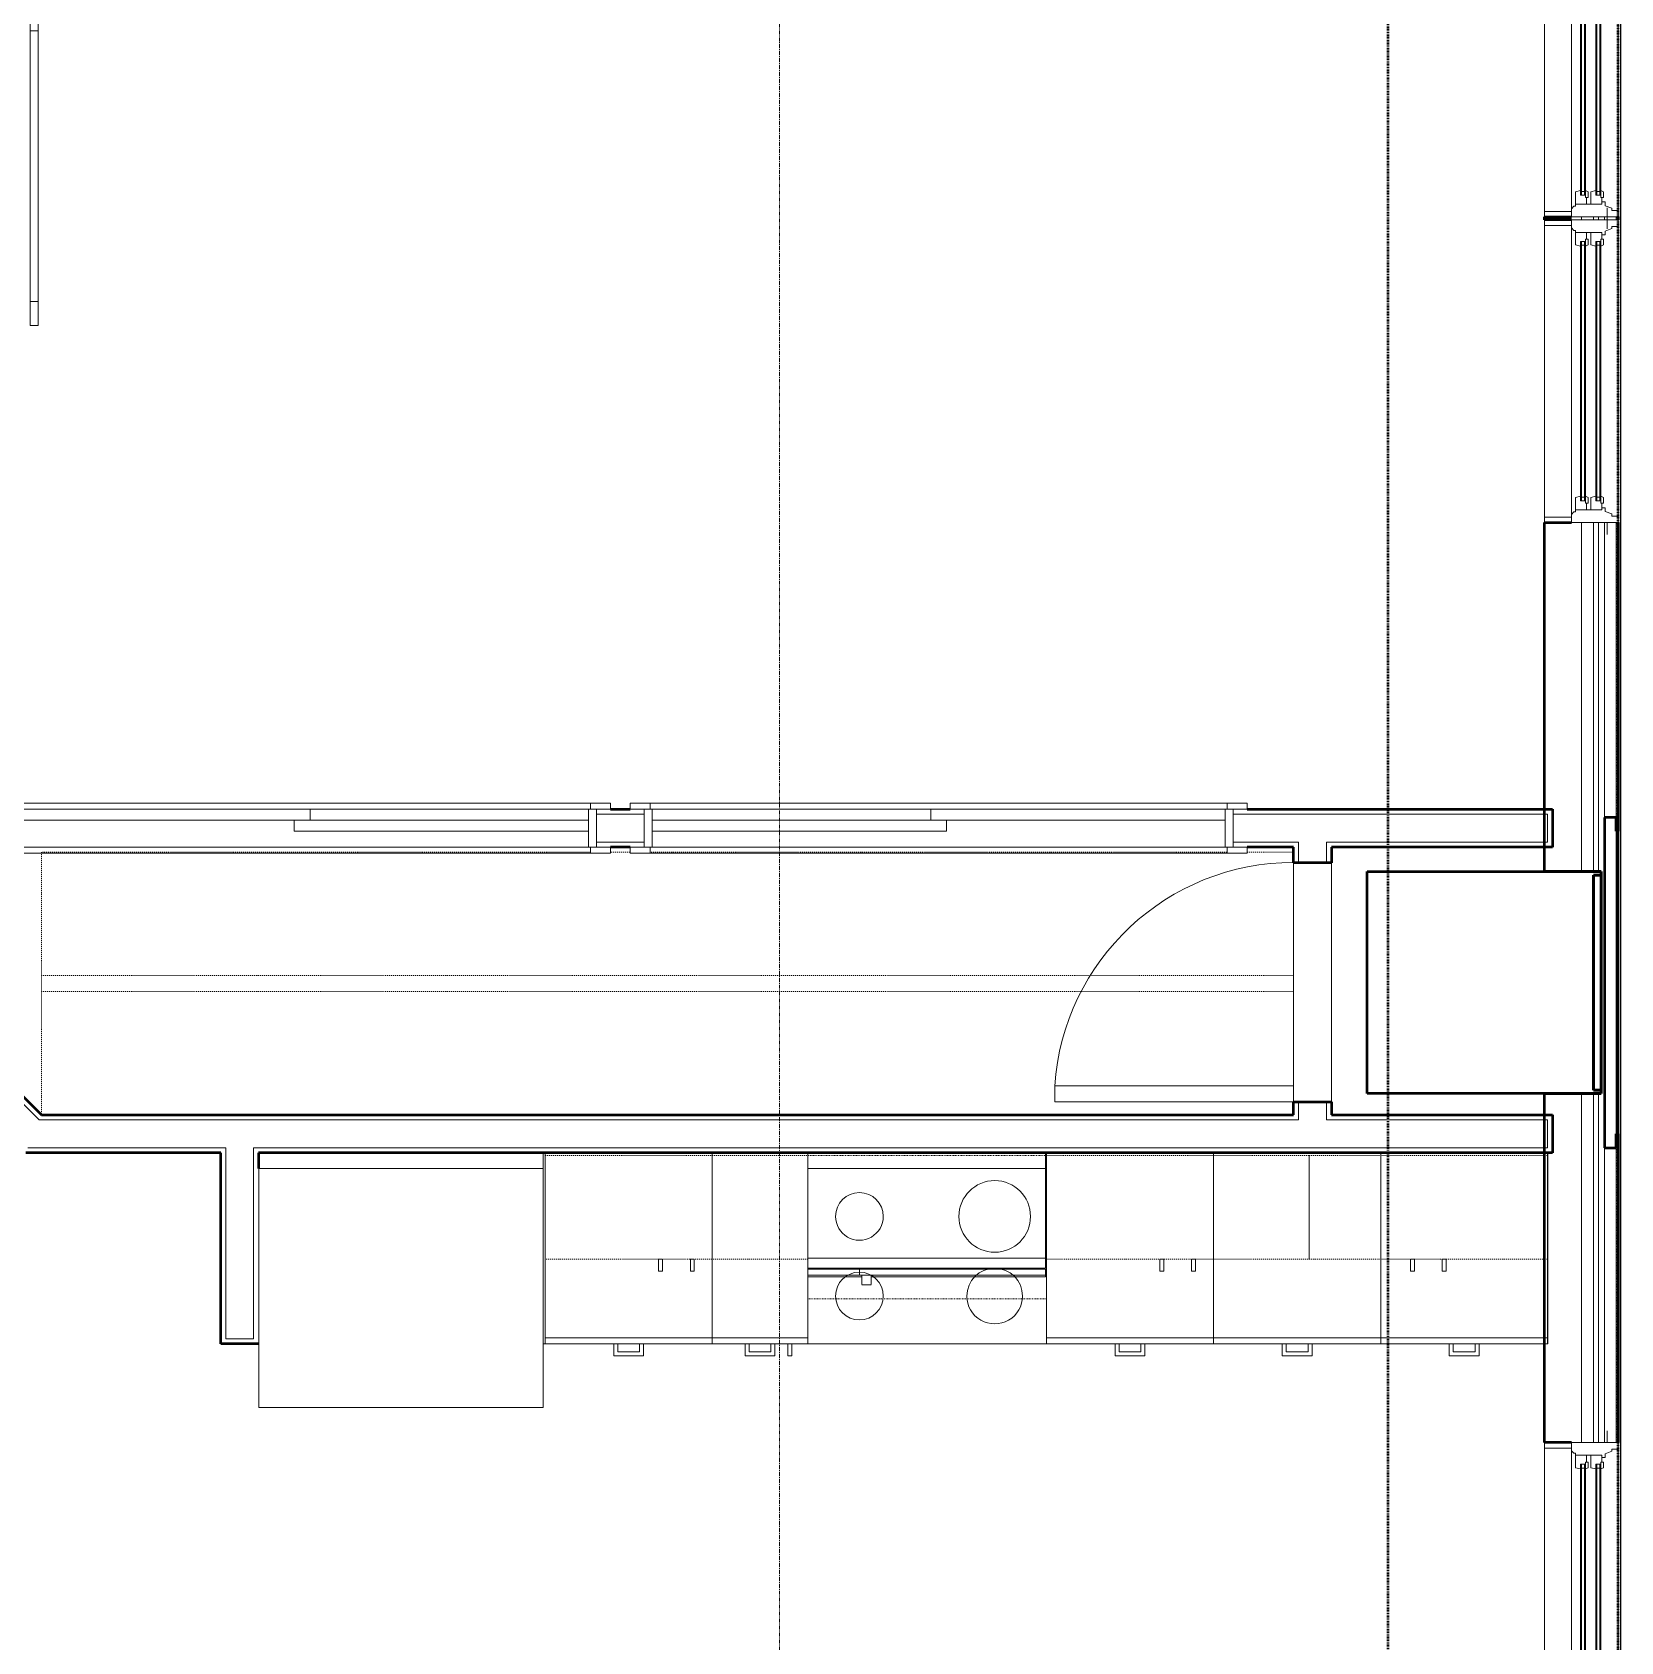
# Model space of a CAD drawing. Header units: inches. Extents: x -4235 to -464, y 9767 to 12359.
# Drawn here: x -2267.2 to -2067.6, y 10179.4 to 10381.6 of the extents above; entities that cross this region are included whole.
import ezdxf

# ---------------------------------------------------------------- set-up
doc = ezdxf.new("R2010")
doc.units = ezdxf.units.IN
doc.header["$MEASUREMENT"] = 0
for name, pattern in [('Dash', [0.25, 0.125, -0.125]), ('Dash 1_16_', [0.125, 0.0625, -0.0625]), ('Grid Line 1_2_', [0.875, 0.5, -0.125, 0.125, -0.125]), ('Overhead', [0.15625, 0.09375, -0.0625])]:
    doc.linetypes.add(name, pattern=pattern)
for name, color, linetype, lineweight in [('0-1', 7, 'Continuous', 5), ('0-2', 10, 'Continuous', 9), ('A-DOOR-1', 10, 'Continuous', 9), ('A-DOOR-2', 50, 'Continuous', 20), ('A-DOOR-FRAM-1', 10, 'Continuous', 9), ('A-GENM', 5, 'Continuous', 9), ('A-GENM-4', 5, 'Continuous', 50), ('A-GLAZ-1', 151, 'Continuous', 9), ('A-GLAZ-2', 151, 'Continuous', 20), ('A-GLAZ-3', 151, 'Continuous', 50), ('A-WALL', 113, 'Continuous', 13), ('A-WALL-1', 7, 'Continuous', 50), ('A-WALL-2', 250, 'Continuous', 13), ('A-WALL-3', 10, 'Continuous', 9), ('A-WALL-4', 254, 'Continuous', 9), ('A-WALL-5', 113, 'Continuous', 9), ('A-WALL-6', 113, 'Continuous', 50), ('C-PROP-LINE-1', 91, 'Dash 1_16_', 50), ('Q-CASE-1', 254, 'Continuous', 9), ('Q-CASE-2', 10, 'Continuous', 9), ('Q-CASE-3', 254, 'Dash', 9), ('Q-CASE-4', 10, 'Dash', 9), ('Q-CASE-HDLN-1', 10, 'Dash', 9), ('Q-CASE-HDLN-2', 254, 'Dash', 9), ('Q-SPCQ-1', 10, 'Continuous', 9), ('Q-SPCQ-2', 91, 'Overhead', 9), ('S-GRID-1', 1, 'Grid Line 1_2_', 9)]:
    doc.layers.add(name, color=color, linetype=linetype, lineweight=lineweight)

# ---------------------------------------------------------------- blocks, each defined once
blk = doc.blocks.new('SWING - SINGLE - FLUSH - 30_ x 70_ - MAGIC PAK DOOR - ACOUSTICAL SEAL - IN CLOSET-3199408-BACKGROUND - RCP - 2ND FLOOR')
at = {"layer": 'A-DOOR-1'}
blk.add_arc((15, -2.375), 30.067, 180, 266.18593, dxfattribs=at)
at = {"layer": 'A-DOOR-2'}
for p, q in [((13, -2.375), (13, -32.375)), ((15, -2.375), (13, -2.375)), ((15, -2.375), (15, -32.375)), ((15, -32.375), (13, -32.375))]:
    blk.add_line(p, q, dxfattribs=at)
blk = doc.blocks.new('SWING - SINGLE - FLUSH - 2-10 x 6-8 - PRIVACY-3199405-BACKGROUND - RCP - 2ND FLOOR')
at = {"layer": 'A-DOOR-1'}
blk.add_arc((17, -2.38), 34.07, 180, 266.6343, dxfattribs=at)
at = {"layer": 'A-DOOR-2'}
for p, q in [((15, -2.38), (15, -36.38)), ((17, -2.38), (15, -2.38)), ((17, -2.38), (17, -36.38)), ((17, -36.38), (15, -36.38))]:
    blk.add_line(p, q, dxfattribs=at)
at = {"layer": 'A-DOOR-FRAM-1'}
for p, q in [((-17, 3.37), (-20, 3.37)), ((-20, 3.37), (-20, 2.37)), ((-20, 2.37), (-17, 2.37)), ((-17, 3.37), (-17, 2.37)), ((17, 3.37), (-17, 3.37)), ((-17, 2.37), (17, 2.37)), ((20, 3.37), (17, 3.37)), ((17, 3.37), (17, 2.37)), ((17, 2.37), (20, 2.37)), ((20, 3.37), (20, 2.37)), ((-17, -2.38), (-20, -2.38)), ((-20, -3.38), (-20, -2.38)), ((-20, -3.38), (-17, -3.38)), ((-17, -3.38), (-17, -2.38)), ((17, -2.38), (-17, -2.38)), ((-17, -3.38), (17, -3.38)), ((20, -2.38), (17, -2.38)), ((17, -3.38), (17, -2.38)), ((17, -3.38), (20, -3.38)), ((20, -3.38), (20, -2.38))]:
    blk.add_line(p, q, dxfattribs=at)
blk = doc.blocks.new('SLIDING - FLUSH - 6-0 x 6-8-3203588-BACKGROUND - RCP - 2ND FLOOR')
at = {"layer": 'A-DOOR-1'}
for p, q in [((-38.75, 2.5), (-38.75, 3.25)), ((-36.25, 3.25), (-38.75, 3.25)), ((-38.75, 2.5), (-36.25, 2.5)), ((36.25, 3.25), (-36.25, 3.25)), ((-36.25, 3.25), (-36.25, 2.5)), ((36.25, 2.5), (36.25, 3.25)), ((36.25, 3.25), (38.75, 3.25)), ((38.75, 2.5), (36.25, 2.5)), ((38.75, 3.25), (38.75, 2.5)), ((36, 0.5), (-1, 0.5)), ((-1, 0.5), (-1, -0.875)), ((36, 0.5), (36, -0.875)), ((1, -0.875), (-36, -0.875)), ((-36, -0.875), (-36, -2.25)), ((-1, -0.875), (36, -0.875)), ((1, -0.875), (1, -2.25)), ((-38.75, -3), (-38.75, -2.25)), ((-36.25, -2.25), (-38.75, -2.25)), ((-38.75, -3), (-36.25, -3)), ((-36.25, -2.25), (-36.25, -3)), ((-36.25, -3), (36.25, -3)), ((-36, -2.25), (1, -2.25)), ((36.25, -2.25), (38.75, -2.25)), ((36.25, -3), (36.25, -2.25)), ((38.75, -3), (36.25, -3)), ((38.75, -2.25), (38.75, -3))]:
    blk.add_line(p, q, dxfattribs=at)
at = {"layer": 'A-DOOR-FRAM-1'}
for p, q in [((-37, -2.25), (-37, 2.5)), ((-36, 2.5), (-37, 2.5)), ((36, 2.5), (-36, 2.5)), ((-36, 2.5), (-36, -2.25)), ((36, -2.25), (36, 2.5)), ((36, 2.5), (37, 2.5)), ((37, 2.5), (37, -2.25)), ((-37, -2.25), (-36, -2.25)), ((1, -2.25), (36, -2.25)), ((37, -2.25), (36, -2.25))]:
    blk.add_line(p, q, dxfattribs=at)
blk = doc.blocks.new('OD_CW_Closet - OD_CW_Closet-V30-BACKGROUND - RCP - 2ND FLOOR')
at = {"layer": 'Q-CASE-HDLN-1'}
for p, q in [((0.74, 22.35), (0.74, -7.65)), ((158.05, -9), (158.05, 24)), ((0.74, 8.5), (158.05, 8.5)), ((0.74, 6.5), (158.05, 6.5)), ((0.74, -9), (6.59, -9)), ((9.09, -9), (81.59, -9)), ((84.09, -9), (86.59, -9)), ((89.09, -9), (158.05, -9))]:
    blk.add_line(p, q, dxfattribs=at)
at = {"layer": 'Q-CASE-HDLN-2'}
for p, q in [((158.05, 24), (0.74, 24)), ((0.74, 24), (0.74, 22.35)), ((0.74, -7.65), (0.74, -9))]:
    blk.add_line(p, q, dxfattribs=at)
blk = doc.blocks.new('SLIDING - FLUSH - 6-0 x 6-8-3203587-BACKGROUND - RCP - 2ND FLOOR')
at = {"layer": 'A-DOOR-1'}
for p, q in [((-38.75, 2.25), (-38.75, 3)), ((-36.25, 3), (-38.75, 3)), ((-38.75, 2.25), (-36.25, 2.25)), ((36.25, 3), (-36.25, 3)), ((-36.25, 3), (-36.25, 2.25)), ((1, 2.25), (-36, 2.25)), ((-36, 2.25), (-36, 0.88)), ((1, 2.25), (1, 0.88)), ((36.25, 2.25), (36.25, 3)), ((36.25, 3), (38.75, 3)), ((38.75, 2.25), (36.25, 2.25)), ((38.75, 3), (38.75, 2.25)), ((-36, 0.88), (1, 0.88)), ((36, 0.88), (-1, 0.88)), ((-1, 0.88), (-1, -0.5)), ((36, 0.88), (36, -0.5)), ((-1, -0.5), (36, -0.5)), ((-38.75, -3.25), (-38.75, -2.5)), ((-36.25, -2.5), (-38.75, -2.5)), ((-38.75, -3.25), (-36.25, -3.25)), ((-36.25, -2.5), (-36.25, -3.25)), ((-36.25, -3.25), (36.25, -3.25)), ((36.25, -2.5), (38.75, -2.5)), ((36.25, -3.25), (36.25, -2.5)), ((38.75, -3.25), (36.25, -3.25)), ((38.75, -2.5), (38.75, -3.25))]:
    blk.add_line(p, q, dxfattribs=at)
at = {"layer": 'A-DOOR-FRAM-1'}
for p, q in [((-36, 2.25), (-37, 2.25)), ((-37, -2.5), (-37, 2.25)), ((-36, 2.25), (-36, -2.5)), ((36, 2.25), (1, 2.25)), ((36, -2.5), (36, 2.25)), ((36, 2.25), (37, 2.25)), ((37, 2.25), (37, -2.5)), ((-37, -2.5), (-36, -2.5)), ((-36, -2.5), (36, -2.5)), ((37, -2.5), (36, -2.5))]:
    blk.add_line(p, q, dxfattribs=at)
blk = doc.blocks.new('Refrigerator_-_Side-by-Side_6047 - 36_ X 30_-1372843-BACKGROUND - RCP - 2ND FLOOR')
at = {"layer": 'Q-SPCQ-1'}
for p, q in [((-17.88, 15.58), (17.87, 15.58)), ((-17.88, -14.42), (-17.88, 15.58)), ((17.87, 15.58), (17.87, -14.42)), ((17.87, -14.42), (-17.88, -14.42))]:
    blk.add_line(p, q, dxfattribs=at)
blk = doc.blocks.new('Range - 24_ x 30_-2806124-BACKGROUND - RCP - 2ND FLOOR')
at = {"layer": 'Q-SPCQ-1'}
blk.add_line((0, -22), (30, -22), dxfattribs=at)
for centre, radius, start, end in [((6.5, -6), 3.5, 360, 180), ((23.5, -6), 3, 0, 180), ((6.5, -6), 3.5, 180, 0), ((23.5, -6), 3, 180, 0), ((6.5, -16), 4.5, 0, 180), ((23.5, -16), 3, 360, 180), ((6.5, -16), 4.5, 180, 0), ((23.5, -16), 3, 180, 0)]:
    blk.add_arc(centre, radius, start, end, dxfattribs=at)
blk = doc.blocks.new('Single Door 1 Drawer 211 - 211 Base Cabinet Single Door1 Drawer 12_-2706434-BACKGROUND - RCP - 2ND FLOOR')
at = {"layer": 'Q-CASE-2'}
for p, q in [((-11.26, -23.25), (-11.26, 0)), ((-11.26, 0), (0.74, 0)), ((0.74, 0), (0.74, -23.25)), ((-11.26, -23.25), (-11.26, -24)), ((0.74, -23.25), (-11.26, -23.25)), ((-11.26, -24), (0.74, -24)), ((-6.64, -24), (-7.14, -24)), ((-7.14, -25.5), (-7.14, -24)), ((-6.64, -25), (-6.64, -24)), ((-3.89, -25), (-3.89, -24)), ((-3.89, -24), (-3.39, -24)), ((-3.39, -24), (-3.39, -25.5)), ((-1.27, -24), (-1.76, -24)), ((-1.76, -24), (-1.76, -25.5)), ((-1.27, -25.5), (-1.27, -24)), ((0.74, -24), (0.74, -23.25)), ((-3.39, -25.5), (-7.14, -25.5)), ((-6.64, -25), (-3.89, -25)), ((-1.76, -25.5), (-1.27, -25.5))]:
    blk.add_line(p, q, dxfattribs=at)
blk = doc.blocks.new('Base Cabinet 4 Drawer 254 - Base Cabinet 4 Drawer 254 21_-2556168-BACKGROUND - RCP - 2ND FLOOR')
at = {"layer": 'Q-CASE-2'}
for p, q in [((-9.76, -23.25), (-9.76, 0)), ((-9.76, 0), (11.24, 0)), ((11.24, 0), (11.24, -23.25)), ((-9.76, -23.25), (-9.76, -24)), ((11.24, -23.25), (-9.76, -23.25)), ((-9.76, -24), (11.24, -24)), ((-0.64, -24), (-1.14, -24)), ((-1.14, -25.5), (-1.14, -24)), ((-0.64, -25), (-0.64, -24)), ((2.11, -25), (2.11, -24)), ((2.11, -24), (2.61, -24)), ((2.61, -24), (2.61, -25.5)), ((11.24, -24), (11.24, -23.25)), ((2.61, -25.5), (-1.14, -25.5)), ((-0.64, -25), (2.11, -25))]:
    blk.add_line(p, q, dxfattribs=at)
blk = doc.blocks.new('Base Cabinet 3 Drawer 230 - Base Cabinet 3 Drawer 230 21_-2554957-BACKGROUND - RCP - 2ND FLOOR')
at = {"layer": 'Q-CASE-2'}
for p, q in [((-9.76, -23.25), (-9.76, 0)), ((-9.76, 0), (11.24, 0)), ((11.24, 0), (11.24, -23.25)), ((-9.76, -23.25), (-9.76, -24)), ((11.24, -23.25), (-9.76, -23.25)), ((-9.76, -24), (11.24, -24)), ((-0.64, -24), (-1.14, -24)), ((-1.14, -25.5), (-1.14, -24)), ((-0.64, -25), (-0.64, -24)), ((2.11, -25), (2.11, -24)), ((2.11, -24), (2.61, -24)), ((2.61, -24), (2.61, -25.5)), ((11.24, -24), (11.24, -23.25)), ((2.61, -25.5), (-1.14, -25.5)), ((-0.64, -25), (2.11, -25))]:
    blk.add_line(p, q, dxfattribs=at)
blk = doc.blocks.new('300 Series Wall Hung Cabinet_302 - 33_ X 36_-2610278-BACKGROUND - RCP - 2ND FLOOR')
at = {"layer": 'Q-CASE-1'}
for p, q in [((-1.76, 14.69), (-2.25, 14.69)), ((-2.25, 14.69), (-2.25, 13.19)), ((-1.76, 13.19), (-1.76, 14.69)), ((2.24, 14.69), (1.75, 14.69)), ((1.75, 14.69), (1.75, 13.19)), ((2.24, 13.19), (2.24, 14.69)), ((-2.25, 13.19), (-1.76, 13.19)), ((1.75, 13.19), (2.24, 13.19))]:
    blk.add_line(p, q, dxfattribs=at)
at = {"layer": 'Q-CASE-3'}
for p, q in [((-16.5, 0.19), (-16.5, 13.19)), ((-16.5, 13.19), (16.5, 13.19)), ((16.5, 13.19), (16.5, 0.19))]:
    blk.add_line(p, q, dxfattribs=at)
at = {"layer": 'Q-CASE-4'}
blk.add_line((16.5, 0.19), (-16.5, 0.19), dxfattribs=at)
blk = doc.blocks.new('300 Series Wall Hung Cabinet_302 - 30_ X 36_-V31-BACKGROUND - RCP - 2ND FLOOR')
at = {"layer": 'Q-CASE-1'}
for p, q in [((-1.76, -13.19), (-2.25, -13.19)), ((-2.25, -13.19), (-2.25, -14.69)), ((-1.76, -14.69), (-1.76, -13.19)), ((2.24, -13.19), (1.75, -13.19)), ((1.75, -13.19), (1.75, -14.69)), ((2.24, -14.69), (2.24, -13.19)), ((-2.25, -14.69), (-1.76, -14.69)), ((1.75, -14.69), (2.24, -14.69))]:
    blk.add_line(p, q, dxfattribs=at)
at = {"layer": 'Q-CASE-3'}
for p, q in [((-15, -0.19), (-15, -13.19)), ((15, -13.19), (15, -0.19)), ((-15, -13.19), (14.6, -13.19))]:
    blk.add_line(p, q, dxfattribs=at)
at = {"layer": 'Q-CASE-4'}
for p, q in [((14.6, -0.19), (-15, -0.19)), ((14.98, -0.19), (14.6, -0.19)), ((14.6, -13.19), (14.98, -13.19))]:
    blk.add_line(p, q, dxfattribs=at)
blk = doc.blocks.new('30quot_MicrowaveVent_11166 - 70cm miele oven-V29-BACKGROUND - RCP - 2ND FLOOR')
at = {"layer": 'Q-CASE-1'}
for p, q in [((8.88, 16.6), (7.69, 16.6)), ((7.69, 16.55), (7.69, 16.16)), ((8.88, 15.39), (8.88, 16.55)), ((7.69, 15.6), (-14.2, 15.6)), ((-14.2, 15.6), (-14.2, 15.39)), ((9.18, 15.39), (-14.2, 15.39)), ((-14.2, 15.39), (-14.2, 14.61)), ((-14.2, 14.61), (9.18, 14.61)), ((-14.2, 14.49), (-14.2, 13.23)), ((15.68, 14.49), (-14.2, 14.49)), ((7.69, 16.16), (7.69, 15.39)), ((15.68, 15.6), (8.88, 15.6)), ((9.18, 15.39), (9.18, 14.61)), ((15.68, 15.39), (9.18, 15.39)), ((9.18, 15.39), (9.18, 14.61)), ((9.18, 14.61), (15.68, 14.61)), ((15.68, 15.39), (15.68, 15.6)), ((15.68, 15.39), (15.68, 14.61)), ((15.68, 13.23), (15.68, 14.49)), ((-14.2, 13.23), (-14.2, 0.38)), ((-14.2, 13.23), (15.68, 13.23)), ((15.68, 0.38), (15.68, 13.23))]:
    blk.add_line(p, q, dxfattribs=at)
at = {"layer": 'Q-CASE-2'}
for p, q in [((-14.2, 0.38), (-14.2, 0)), ((15.68, 0), (15.68, 0.38)), ((-14.2, 0), (15.68, 0))]:
    blk.add_line(p, q, dxfattribs=at)
blk = doc.blocks.new('300 Series Wall Hung Cabinet_302 - 33_ X 36_-2610350-BACKGROUND - RCP - 2ND FLOOR')
at = {"layer": 'Q-CASE-1'}
for p, q in [((-1.76, -13.19), (-2.25, -13.19)), ((-2.25, -13.19), (-2.25, -14.69)), ((-1.76, -14.69), (-1.76, -13.19)), ((2.24, -13.19), (1.75, -13.19)), ((1.75, -13.19), (1.75, -14.69)), ((2.24, -14.69), (2.24, -13.19)), ((-2.25, -14.69), (-1.76, -14.69)), ((1.75, -14.69), (2.24, -14.69))]:
    blk.add_line(p, q, dxfattribs=at)
at = {"layer": 'Q-CASE-3'}
for p, q in [((-16.5, -0.19), (-16.5, -13.19)), ((16.5, -13.19), (16.5, -0.19)), ((-16.5, -13.19), (16.5, -13.19))]:
    blk.add_line(p, q, dxfattribs=at)
at = {"layer": 'Q-CASE-4'}
blk.add_line((16.5, -0.19), (-16.5, -0.19), dxfattribs=at)
blk = doc.blocks.new('Range_Hood_386 - 30_ Wide-V84-BACKGROUND - RCP - 2ND FLOOR')
at = {"layer": 'Q-SPCQ-2'}
for p, q in [((15, 6), (-15, 6)), ((-15, 6), (-15, -12)), ((15, -12), (15, 6)), ((-15, -12), (15, -12))]:
    blk.add_line(p, q, dxfattribs=at)
blk = doc.blocks.new('CTR - 1st Phase - Unit Layouts_rvt-1-BACKGROUND - RCP - 2ND FLOOR')
at = {"layer": 'A-WALL-1'}
for p, q in [((-2194.57, 10283.97), (-2192.07, 10283.97)), ((-2114.57, 10283.97), (-2076.17, 10283.97)), ((-2076.17, 10283.97), (-2076.17, 10283.35)), ((-2076.17, 10283.35), (-2076.17, 10279.85)), ((-2076.17, 10279.85), (-2076.17, 10279.22)), ((-2299.73, 10279.22), (-2266.08, 10245.57)), ((-2192.07, 10279.22), (-2194.57, 10279.22)), ((-2108.72, 10279.22), (-2114.57, 10279.22)), ((-2108.72, 10277.22), (-2108.72, 10279.22)), ((-2076.17, 10279.22), (-2103.97, 10279.22)), ((-2103.97, 10279.22), (-2103.97, 10277.22)), ((-2103.97, 10277.22), (-2108.72, 10277.22)), ((-2266.08, 10245.57), (-2108.72, 10245.57)), ((-2108.72, 10245.57), (-2108.72, 10247.22)), ((-2108.72, 10247.22), (-2103.97, 10247.22)), ((-2103.97, 10247.22), (-2103.97, 10245.57)), ((-2103.97, 10245.57), (-2076.17, 10245.57)), ((-2076.17, 10245.57), (-2076.17, 10244.95)), ((-2076.17, 10244.95), (-2076.17, 10241.45)), ((-2076.17, 10241.45), (-2076.17, 10240.82)), ((-2243.53, 10240.82), (-2268.05, 10240.82)), ((-2243.53, 10216.82), (-2243.53, 10240.82)), ((-2076.17, 10240.82), (-2238.78, 10240.82)), ((-2238.78, 10240.82), (-2238.78, 10238.82)), ((-2242.9, 10216.82), (-2243.53, 10216.82)), ((-2239.4, 10216.82), (-2242.9, 10216.82)), ((-2238.78, 10216.82), (-2239.4, 10216.82))]:
    blk.add_line(p, q, dxfattribs=at)
at = {"layer": 'A-WALL-2'}
for p, q in [((-2190.32, 10283.35), (-2196.32, 10283.35)), ((-2076.8, 10283.35), (-2116.32, 10283.35)), ((-2076.8, 10283.35), (-2076.8, 10279.85)), ((-2301.24, 10279.85), (-2266.97, 10245.57)), ((-2190.32, 10279.85), (-2196.32, 10279.85)), ((-2108.1, 10279.85), (-2116.32, 10279.85)), ((-2108.1, 10279.85), (-2108.1, 10279.22)), ((-2076.8, 10279.85), (-2104.6, 10279.85)), ((-2104.6, 10279.85), (-2104.6, 10279.22)), ((-2108.1, 10279.22), (-2108.1, 10277.22)), ((-2104.6, 10279.22), (-2104.6, 10277.22)), ((-2266.97, 10245.57), (-2266.34, 10244.95)), ((-2108.1, 10247.22), (-2108.1, 10245.57)), ((-2108.1, 10245.57), (-2108.1, 10244.95)), ((-2104.6, 10247.22), (-2104.6, 10245.57)), ((-2104.6, 10245.57), (-2104.6, 10244.95)), ((-2108.1, 10244.95), (-2266.34, 10244.95)), ((-2076.8, 10244.95), (-2104.6, 10244.95)), ((-2076.8, 10244.95), (-2076.8, 10241.45)), ((-2242.9, 10241.45), (-2267.79, 10241.45)), ((-2242.9, 10241.45), (-2242.9, 10240.82)), ((-2076.8, 10241.45), (-2239.4, 10241.45)), ((-2239.4, 10241.45), (-2239.4, 10240.82)), ((-2242.9, 10240.82), (-2242.9, 10217.45)), ((-2239.4, 10240.82), (-2239.4, 10217.45)), ((-2239.4, 10217.45), (-2242.9, 10217.45))]:
    blk.add_line(p, q, dxfattribs=at)
at = {"layer": 'A-WALL-3'}
for p, q in [((-2196.32, 10279.22), (-2196.32, 10283.97)), ((-2190.32, 10283.97), (-2190.32, 10279.22)), ((-2116.32, 10283.97), (-2116.32, 10279.22)), ((-2108.72, 10277.22), (-2108.72, 10247.22)), ((-2103.97, 10247.22), (-2103.97, 10277.22))]:
    blk.add_line(p, q, dxfattribs=at)
at = {"layer": 'A-WALL-4'}
for p, q in [((-2108.72, 10277.22), (-2103.97, 10277.22)), ((-2103.97, 10247.22), (-2108.72, 10247.22))]:
    blk.add_line(p, q, dxfattribs=at)
at = {"layer": 'A-WALL-5'}
for p, q in [((-2077.17, 10240.82), (-2203.03, 10240.82)), ((-2203.03, 10240.82), (-2203.03, 10238.82)), ((-2203.03, 10238.82), (-2203.03, 10240.82)), ((-2203.03, 10240.82), (-2077.17, 10240.82)), ((-2076.8, 10240.82), (-2077.17, 10240.82)), ((-2077.17, 10240.82), (-2076.8, 10240.82)), ((-2076.8, 10216.82), (-2076.8, 10240.82)), ((-2076.8, 10240.82), (-2076.8, 10216.82)), ((-2203.03, 10238.82), (-2203.03, 10216.82)), ((-2203.03, 10216.82), (-2194.15, 10216.82)), ((-2194.15, 10216.82), (-2203.03, 10216.82)), ((-2194.15, 10216.82), (-2193.65, 10216.82)), ((-2193.65, 10216.82), (-2190.9, 10216.82)), ((-2190.9, 10216.82), (-2193.65, 10216.82)), ((-2190.9, 10216.82), (-2190.4, 10216.82)), ((-2190.4, 10216.82), (-2177.65, 10216.82)), ((-2177.65, 10216.82), (-2190.4, 10216.82)), ((-2177.65, 10216.82), (-2177.15, 10216.82)), ((-2177.15, 10216.82), (-2174.4, 10216.82)), ((-2174.4, 10216.82), (-2177.15, 10216.82)), ((-2174.4, 10216.82), (-2173.9, 10216.82)), ((-2173.9, 10216.82), (-2172.28, 10216.82)), ((-2172.28, 10216.82), (-2173.9, 10216.82)), ((-2172.28, 10216.82), (-2171.79, 10216.82)), ((-2171.79, 10216.82), (-2131.15, 10216.82)), ((-2131.15, 10216.82), (-2171.79, 10216.82)), ((-2131.15, 10216.82), (-2130.65, 10216.82)), ((-2130.65, 10216.82), (-2127.9, 10216.82)), ((-2127.9, 10216.82), (-2130.65, 10216.82)), ((-2127.9, 10216.82), (-2127.4, 10216.82)), ((-2127.4, 10216.82), (-2110.15, 10216.82)), ((-2110.15, 10216.82), (-2127.4, 10216.82)), ((-2110.15, 10216.82), (-2109.65, 10216.82)), ((-2109.65, 10216.82), (-2106.9, 10216.82)), ((-2106.9, 10216.82), (-2109.65, 10216.82)), ((-2106.9, 10216.82), (-2106.4, 10216.82)), ((-2106.4, 10216.82), (-2089.15, 10216.82)), ((-2089.15, 10216.82), (-2106.4, 10216.82)), ((-2089.15, 10216.82), (-2088.65, 10216.82)), ((-2088.65, 10216.82), (-2085.9, 10216.82)), ((-2085.9, 10216.82), (-2088.65, 10216.82)), ((-2085.9, 10216.82), (-2085.4, 10216.82)), ((-2085.4, 10216.82), (-2077.17, 10216.82)), ((-2077.17, 10216.82), (-2085.4, 10216.82)), ((-2077.17, 10216.82), (-2076.8, 10216.82)), ((-2076.8, 10216.82), (-2077.17, 10216.82))]:
    blk.add_line(p, q, dxfattribs=at)
at = {"layer": '0-2'}
for name, p, rotation in [('SWING - SINGLE - FLUSH - 2-10 x 6-8 - PRIVACY-3199405-BACKGROUND - RCP - 2ND FLOOR', (-2269.87, 10364.74), 269.9999999998544), ('SLIDING - FLUSH - 6-0 x 6-8-3203588-BACKGROUND - RCP - 2ND FLOOR', (-2153.32, 10281.72), 180), ('OD_CW_Closet - OD_CW_Closet-V30-BACKGROUND - RCP - 2ND FLOOR', (-2107.99, 10269.57), 180), ('SWING - SINGLE - FLUSH - 30_ x 70_ - MAGIC PAK DOOR - ACOUSTICAL SEAL - IN CLOSET-3199408-BACKGROUND - RCP - 2ND FLOOR', (-2106.35, 10262.22), 269.9999999998828), ('300 Series Wall Hung Cabinet_302 - 33_ X 36_-2610278-BACKGROUND - RCP - 2ND FLOOR', (-2186.28, 10240.64), 180), ('30quot_MicrowaveVent_11166 - 70cm miele oven-V29-BACKGROUND - RCP - 2ND FLOOR', (-2154.1, 10240.82), 180), ('Range_Hood_386 - 30_ Wide-V84-BACKGROUND - RCP - 2ND FLOOR', (-2154.78, 10228.45), 180), ('Refrigerator_-_Side-by-Side_6047 - 36_ X 30_-1372843-BACKGROUND - RCP - 2ND FLOOR', (-2220.9, 10224.4), 180), ('Range - 24_ x 30_-2806124-BACKGROUND - RCP - 2ND FLOOR', (-2139.78, 10216.82), 180)]:
    blk.add_blockref(name, p, dxfattribs=dict(at, rotation=rotation))
for name, p in [('SLIDING - FLUSH - 6-0 x 6-8-3203587-BACKGROUND - RCP - 2ND FLOOR', (-2233.32, 10281.72)), ('Base Cabinet 3 Drawer 230 - Base Cabinet 3 Drawer 230 21_-2554957-BACKGROUND - RCP - 2ND FLOOR', (-2193.01, 10240.82)), ('Single Door 1 Drawer 211 - 211 Base Cabinet Single Door1 Drawer 12_-2706434-BACKGROUND - RCP - 2ND FLOOR', (-2170.51, 10240.82)), ('Base Cabinet 4 Drawer 254 - Base Cabinet 4 Drawer 254 21_-2556168-BACKGROUND - RCP - 2ND FLOOR', (-2130.01, 10240.82)), ('300 Series Wall Hung Cabinet_302 - 33_ X 36_-2610350-BACKGROUND - RCP - 2ND FLOOR', (-2123.28, 10240.64)), ('Base Cabinet 3 Drawer 230 - Base Cabinet 3 Drawer 230 21_-2554957-BACKGROUND - RCP - 2ND FLOOR', (-2109.01, 10240.82)), ('300 Series Wall Hung Cabinet_302 - 30_ X 36_-V31-BACKGROUND - RCP - 2ND FLOOR', (-2091.78, 10240.64)), ('Base Cabinet 3 Drawer 230 - Base Cabinet 3 Drawer 230 21_-2554957-BACKGROUND - RCP - 2ND FLOOR', (-2088.01, 10240.82))]:
    blk.add_blockref(name, p, dxfattribs=at)
blk = doc.blocks.new('Basic Wall _ EXT - FIBER CEMENT - LARGE - 1hr - ___-2505167-BACKGROUND - RCP - 2ND FLOOR')
at = {"layer": 'A-WALL-5'}
for p, q in [((-2067.63, 10851.68), (-2067.63, 9979.9)), ((-2067.63, 9979.9), (-2067.63, 10851.68)), ((-2067.6, 9979.87), (-2067.6, 10851.71)), ((-2067.6, 9979.87), (-2067.6, 10851.71)), ((-2069.67, 10358.38), (-2069.67, 10358)), ((-2069.67, 10358), (-2069.67, 10358.38)), ((-2069.64, 10358.01), (-2069.64, 10358.38)), ((-2069.64, 10358.01), (-2069.64, 10358.38)), ((-2069.67, 10319.98), (-2069.67, 10282.95)), ((-2069.67, 10282.95), (-2069.67, 10319.98)), ((-2069.64, 10282.95), (-2069.64, 10319.98)), ((-2069.64, 10282.95), (-2069.64, 10319.98)), ((-2069.67, 10282.95), (-2069.67, 10241.43)), ((-2069.67, 10241.43), (-2069.67, 10282.95)), ((-2069.64, 10241.43), (-2069.64, 10282.95)), ((-2069.64, 10241.43), (-2069.64, 10282.95)), ((-2069.67, 10241.43), (-2069.67, 10204.4)), ((-2069.67, 10204.4), (-2069.67, 10241.43)), ((-2069.64, 10204.4), (-2069.64, 10241.43)), ((-2069.64, 10204.4), (-2069.64, 10241.43))]:
    blk.add_line(p, q, dxfattribs=at)
blk = doc.blocks.new('Window-Double_Hung-Andersen-400_Series-Tilt_Wash - DOUBLE HUNG - REVERSE COTTAGE - 2ND FLOOR-2888709-BACKGROUND - RCP - 2ND FLOOR')
at = {"layer": 'A-GLAZ-1'}
for p, q in [((-19.01, 4.12), (-19.01, 2.62)), ((-18.95, 4.12), (-19.01, 4.12)), ((-18.95, 4.62), (18.95, 4.62)), ((-18.95, 1.25), (-18.95, 4.62)), ((-18.32, 1.25), (-18.32, 4.62)), ((18.32, 1.25), (18.32, 4.62)), ((18.95, 4.62), (18.95, 1.25)), ((19.01, 4.12), (18.95, 4.12)), ((19.01, 2.62), (19.01, 4.12)), ((-18.95, 2.62), (-19.01, 2.62)), ((19.01, 2.62), (18.95, 2.62)), ((18.95, 1.25), (-18.95, 1.25)), ((-16.29, 0), (-15.7, 0)), ((-15.82, -0.38), (-15.82, 0)), ((-15.7, 0.12), (15.7, 0.12)), ((16.29, 0), (15.7, 0)), ((15.82, -0.38), (15.82, 0)), ((-16.29, -0.38), (-15.7, -0.38)), ((-16.29, -1.94), (-15.7, -1.94)), ((-15.82, -2.31), (-15.82, -1.94)), ((-15.7, 0), (15.7, 0)), ((-15.7, -0.38), (15.7, -0.38)), ((-15.7, -0.5), (15.7, -0.5)), ((-15.7, -1.81), (15.7, -1.81)), ((-15.7, -1.94), (15.7, -1.94)), ((16.29, -0.38), (15.7, -0.38)), ((16.29, -1.94), (15.7, -1.94)), ((15.82, -2.31), (15.82, -1.94)), ((-16.29, -2.31), (-15.7, -2.31)), ((-15.7, -2.31), (15.7, -2.31)), ((-15.7, -2.44), (15.7, -2.44)), ((16.29, -2.31), (15.7, -2.31))]:
    blk.add_line(p, q, dxfattribs=at)
at = {"layer": 'A-GLAZ-2'}
for p, q in [((-19.01, 1.25), (19.01, 1.25)), ((-19.01, -4.62), (-19.01, 1.25)), ((-17.67, 0.97), (-18, 1.25)), ((-17.67, 0.97), (-17.67, 0.75)), ((-17.67, 0.75), (-15.86, 0.75)), ((-17.42, -2.56), (-17.42, 0.75)), ((-16.29, -0.5), (-16.29, 0.12)), ((-15.7, 0.12), (-16.29, 0.12)), ((-15.86, 0.75), (-15.7, 0.12)), ((15.86, 0.75), (15.7, 0.12)), ((15.7, 0.12), (16.29, 0.12)), ((17.67, 0.75), (15.86, 0.75)), ((16.29, -0.5), (16.29, 0.12)), ((17.42, -2.56), (17.42, 0.75)), ((17.67, 0.97), (18, 1.25)), ((17.67, 0.97), (17.67, 0.75)), ((19.01, 1.25), (19.01, -4.62)), ((-17.42, -0.62), (-16.57, -0.62)), ((-17.42, -1.19), (-15.86, -1.19)), ((-16.57, -0.5), (-16.57, -0.84)), ((-15.7, -0.5), (-16.57, -0.5)), ((-15.86, -0.84), (-16.57, -0.84)), ((-16.29, -2.44), (-16.29, -1.81)), ((-15.7, -1.81), (-16.29, -1.81)), ((-15.86, -0.84), (-15.7, -0.5)), ((-15.86, -1.19), (-15.7, -1.81)), ((15.86, -0.84), (15.7, -0.5)), ((15.7, -0.5), (16.57, -0.5)), ((15.86, -1.19), (15.7, -1.81)), ((15.7, -1.81), (16.29, -1.81)), ((15.86, -0.84), (16.57, -0.84)), ((17.42, -1.19), (15.86, -1.19)), ((16.29, -2.44), (16.29, -1.81)), ((16.57, -0.5), (16.57, -0.84)), ((17.42, -0.62), (16.57, -0.62)), ((-19.01, -3.25), (-20.51, -3.25)), ((-18.2, -3.81), (-17.92, -3.81)), ((-18.2, -4.62), (-18.2, -3.81)), ((-17.92, -3.81), (-17.61, -3)), ((-17.61, -3), (-17.14, -3)), ((-17.42, -2.56), (-16.57, -2.56)), ((-17.14, -3), (-17.14, -2.56)), ((-16.57, -2.44), (-16.57, -2.78)), ((-15.7, -2.44), (-16.57, -2.44)), ((-15.86, -2.78), (-16.57, -2.78)), ((-15.86, -2.78), (-15.7, -2.44)), ((15.86, -2.78), (15.7, -2.44)), ((15.7, -2.44), (16.57, -2.44)), ((15.86, -2.78), (16.57, -2.78)), ((16.57, -2.44), (16.57, -2.78)), ((17.42, -2.56), (16.57, -2.56)), ((17.14, -3), (17.14, -2.56)), ((17.61, -3), (17.14, -3)), ((17.92, -3.81), (17.61, -3)), ((18.2, -3.81), (17.92, -3.81)), ((18.2, -4.62), (18.2, -3.81)), ((19.01, -3.25), (20.51, -3.25)), ((19.01, -4.62), (-19.01, -4.62))]:
    blk.add_line(p, q, dxfattribs=at)
blk = doc.blocks.new('V-Series_EWC4_SPVU_RFA_2015 - 2ND AND 3RD FLOOR-V142-BACKGROUND - RCP - 2ND FLOOR')
at = {"layer": 'A-GENM'}
for p, q in [((-2070.05, 10275.19), (-2070.05, 10275.69)), ((-2070.05, 10248.69), (-2070.05, 10249.19))]:
    blk.add_line(p, q, dxfattribs=at)
at = {"layer": 'A-GENM-4'}
for p, q in [((-2099.49, 10276.13), (-2070.05, 10276.13)), ((-2099.49, 10248.25), (-2099.49, 10276.13)), ((-2071.05, 10275.19), (-2071.05, 10275.69)), ((-2071.05, 10275.69), (-2070.05, 10275.69)), ((-2070.05, 10275.69), (-2071.05, 10275.69)), ((-2071.05, 10275.69), (-2071.05, 10248.69)), ((-2070.05, 10276.13), (-2070.05, 10275.69)), ((-2070.05, 10275.69), (-2070.05, 10275.19)), ((-2071.05, 10249.19), (-2071.05, 10275.19)), ((-2070.05, 10275.19), (-2070.05, 10249.19)), ((-2070.05, 10248.25), (-2099.49, 10248.25)), ((-2071.05, 10248.69), (-2071.05, 10249.19)), ((-2070.05, 10248.69), (-2071.05, 10248.69)), ((-2071.05, 10248.69), (-2070.05, 10248.69)), ((-2070.05, 10249.19), (-2070.05, 10248.69)), ((-2070.05, 10248.69), (-2070.05, 10248.25))]:
    blk.add_line(p, q, dxfattribs=at)
blk = doc.blocks.new('Perforated Panel at Magic-Pak - hvac panel - 2nd floor 2-2817259-BACKGROUND - RCP - 2ND FLOOR')
at = {"layer": 'A-GLAZ-3'}
for p, q in [((-19.01, -4.56), (-19.01, -4.63)), ((19.01, -4.56), (-19.01, -4.56)), ((-19.01, -4.63), (19.01, -4.63)), ((19.01, -4.63), (19.01, -4.56))]:
    blk.add_line(p, q, dxfattribs=at)
blk = doc.blocks.new('Family - ___-2835860-BACKGROUND - RCP - 2ND FLOOR')
at = {"layer": 'C-PROP-LINE-1'}
blk.add_line((-2067.92, 9980.19), (-2067.92, 10851.39), dxfattribs=at)
blk = doc.blocks.new('Family - ___-2835903-BACKGROUND - RCP - 2ND FLOOR')
at = {"layer": 'C-PROP-LINE-1'}
blk.add_line((-2096.82, 10009.09), (-2096.82, 10822.49), dxfattribs=at)
blk = doc.blocks.new('Family - ___-2835932-BACKGROUND - RCP - 2ND FLOOR')
at = {"layer": 'C-PROP-LINE-1'}
blk.add_line((-2067.92, 9980.19), (-2067.92, 10851.39), dxfattribs=at)

msp = doc.modelspace()

# ---------------------------------------------------------------- linework, layer by layer
at = {"layer": 'A-WALL'}
for p, q in [((-2072.55, 10358.38), (-2072.55, 10358)), ((-2071.05, 10358.38), (-2071.05, 10358)), ((-2070.42, 10358.38), (-2070.42, 10358)), ((-2069.67, 10358.38), (-2069.67, 10358)), ((-2068.17, 10358.38), (-2068.17, 10358)), ((-2071.05, 10319.98), (-2071.05, 10276.13)), ((-2070.42, 10319.98), (-2070.42, 10276.13)), ((-2069.67, 10319.98), (-2069.67, 10282.95)), ((-2068.17, 10319.98), (-2068.17, 10282.95)), ((-2071.05, 10248.25), (-2071.05, 10204.4)), ((-2070.42, 10248.25), (-2070.42, 10204.4)), ((-2069.67, 10241.43), (-2069.67, 10204.4)), ((-2068.17, 10241.43), (-2068.17, 10204.4))]:
    msp.add_line(p, q, dxfattribs=at)
at = {"layer": 'A-WALL-5'}
for p, q in [((-2077.17, 10358.44), (-2077.17, 10358)), ((-2077.17, 10358), (-2077.17, 10357.94)), ((-2077.17, 10319.98), (-2077.17, 10320.04)), ((-2072.55, 10319.98), (-2072.55, 10276.13)), ((-2068.17, 10281.2), (-2068.17, 10243.18)), ((-2072.55, 10248.25), (-2072.55, 10204.4)), ((-2077.17, 10204.34), (-2077.17, 10204.4))]:
    msp.add_line(p, q, dxfattribs=at)
at = {"layer": 'A-WALL-6'}
for p, q in [((-2077.17, 10358), (-2077.17, 10358.38)), ((-2077.17, 10358.38), (-2073.8, 10358.38)), ((-2073.8, 10358), (-2077.17, 10358)), ((-2067.92, 10358.38), (-2067.92, 10358)), ((-2077.17, 10276.13), (-2077.17, 10319.98)), ((-2077.17, 10319.98), (-2073.8, 10319.98)), ((-2067.92, 10319.98), (-2067.92, 10281.2)), ((-2068.17, 10282.95), (-2069.67, 10282.95)), ((-2069.67, 10282.95), (-2069.67, 10241.43)), ((-2068.17, 10281.2), (-2068.17, 10282.95)), ((-2067.92, 10281.2), (-2068.17, 10281.2)), ((-2070.05, 10276.13), (-2077.17, 10276.13)), ((-2070.05, 10248.25), (-2070.05, 10276.13)), ((-2077.17, 10204.4), (-2077.17, 10248.25)), ((-2077.17, 10248.25), (-2070.05, 10248.25)), ((-2069.67, 10241.43), (-2068.17, 10241.43)), ((-2068.17, 10241.43), (-2068.17, 10243.18)), ((-2068.17, 10243.18), (-2067.92, 10243.18)), ((-2067.92, 10243.18), (-2067.92, 10204.4)), ((-2073.8, 10204.4), (-2077.17, 10204.4))]:
    msp.add_line(p, q, dxfattribs=at)
at = {"layer": 'S-GRID-1'}
msp.add_line((-2173.32, 9836.18), (-2173.32, 12309.48), dxfattribs=at)

# ---------------------------------------------------------------- block references
at = {"layer": '0-1'}
msp.add_blockref('CTR - 1st Phase - Unit Layouts_rvt-1-BACKGROUND - RCP - 2ND FLOOR', (0, 0), dxfattribs=at)
at = {"layer": 'A-GENM'}
msp.add_blockref('V-Series_EWC4_SPVU_RFA_2015 - 2ND AND 3RD FLOOR-V142-BACKGROUND - RCP - 2ND FLOOR', (0, 0), dxfattribs=at)
at = {"layer": 'A-GLAZ-1', "rotation": 89.99999999999991}
for name, p in [('Window-Double_Hung-Andersen-400_Series-Tilt_Wash - DOUBLE HUNG - REVERSE COTTAGE - 2ND FLOOR-2888709-BACKGROUND - RCP - 2ND FLOOR', (-2072.55, 10377.39)), ('Window-Double_Hung-Andersen-400_Series-Tilt_Wash - DOUBLE HUNG - REVERSE COTTAGE - 2ND FLOOR-2888709-BACKGROUND - RCP - 2ND FLOOR', (-2072.55, 10338.99)), ('Perforated Panel at Magic-Pak - hvac panel - 2nd floor 2-2817259-BACKGROUND - RCP - 2ND FLOOR', (-2072.55, 10262.19)), ('Window-Double_Hung-Andersen-400_Series-Tilt_Wash - DOUBLE HUNG - REVERSE COTTAGE - 2ND FLOOR-2888709-BACKGROUND - RCP - 2ND FLOOR', (-2072.55, 10185.39))]:
    msp.add_blockref(name, p, dxfattribs=at)
at = {"layer": 'A-WALL-5'}
msp.add_blockref('Basic Wall _ EXT - FIBER CEMENT - LARGE - 1hr - ___-2505167-BACKGROUND - RCP - 2ND FLOOR', (0, 0), dxfattribs=at)
at = {"layer": 'C-PROP-LINE-1'}
for name in ['Family - ___-2835860-BACKGROUND - RCP - 2ND FLOOR', 'Family - ___-2835932-BACKGROUND - RCP - 2ND FLOOR', 'Family - ___-2835903-BACKGROUND - RCP - 2ND FLOOR']:
    msp.add_blockref(name, (0, 0), dxfattribs=at)

doc.saveas('drawing.dxf')
